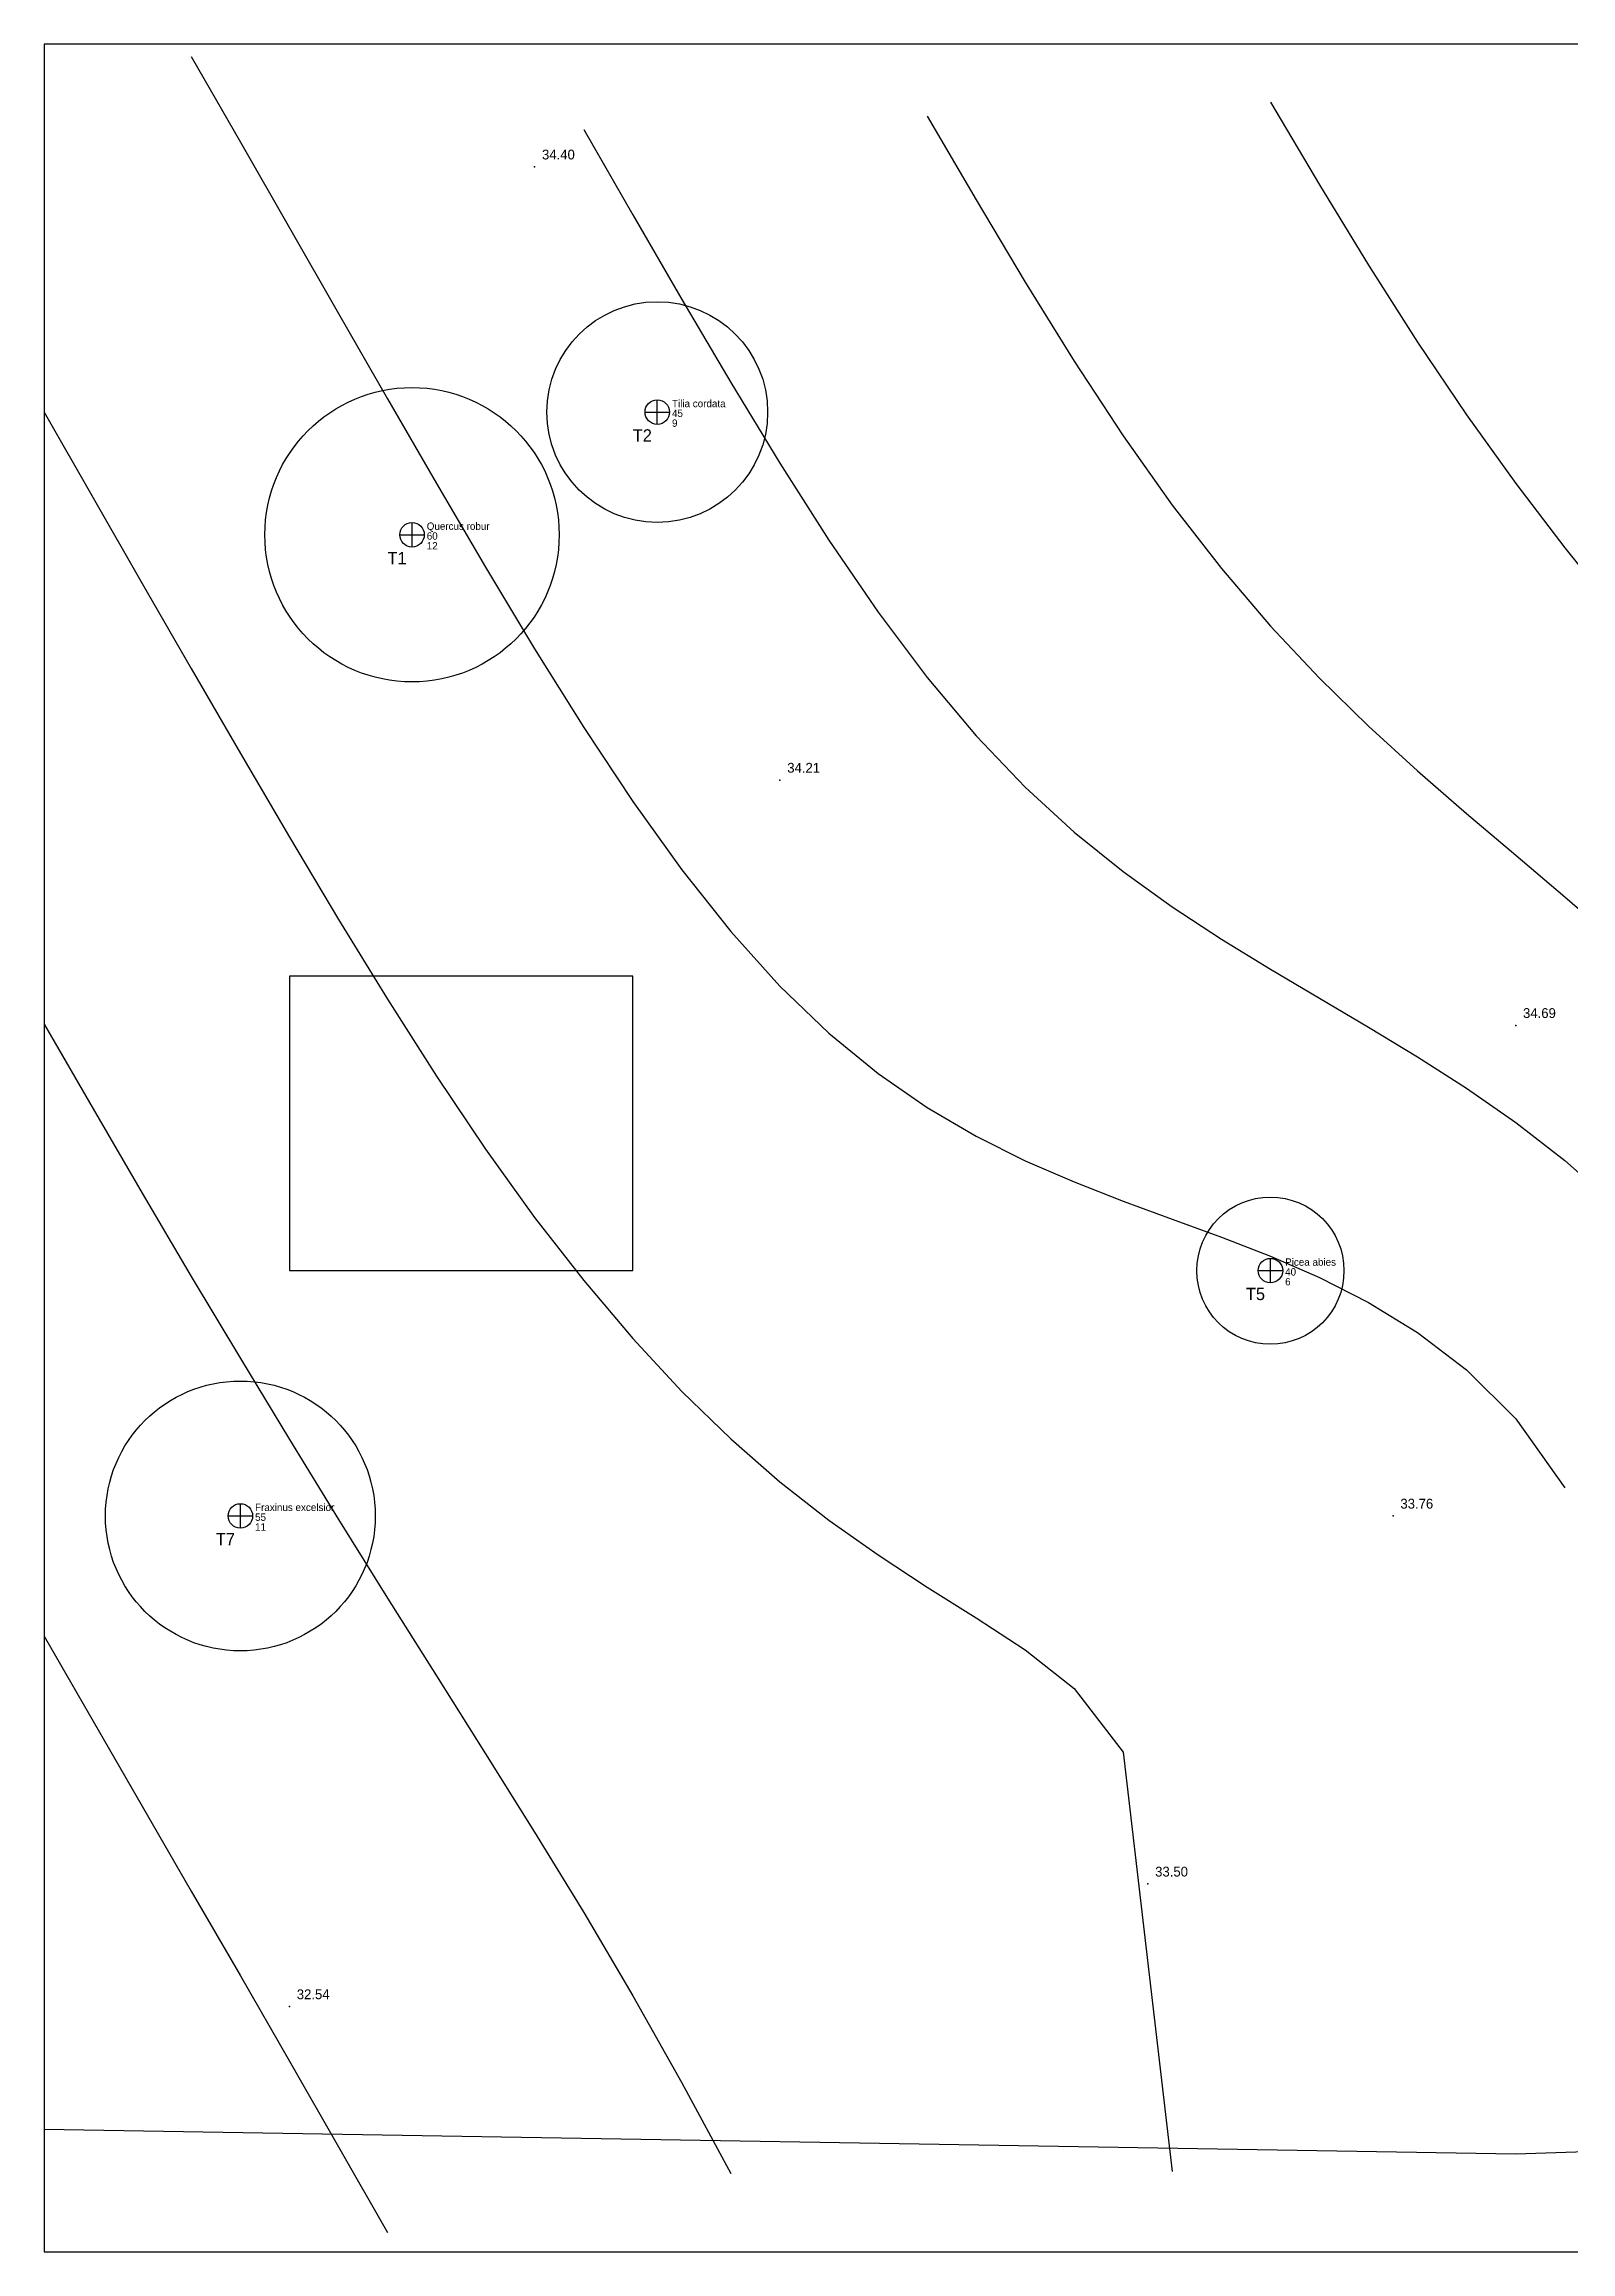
# Model space of a CAD drawing. Header units: metres. Extents: x 542000 to 542120, y 6588000 to 6588090.
# Drawn here: x 542000 to 542062.2, y 6588000 to 6588090 of the extents above; entities that cross this region are included whole.
import ezdxf

# ---------------------------------------------------------------- set-up
doc = ezdxf.new("R2010")
doc.units = ezdxf.units.M
for name, color, linetype in [('BREAKLINES', 6, 'Continuous'), ('BUILDING', 5, 'Continuous'), ('CONTOURS_MAJOR', 3, 'Continuous'), ('CONTOURS_MINOR', 8, 'Continuous'), ('ROAD_EDGE', 9, 'Continuous'), ('SITE_BOUNDARY', 1, 'Continuous'), ('SPOT_LEVELS', 2, 'Continuous'), ('TREE_TEXT', 7, 'Continuous'), ('TREES', 82, 'Continuous')]:
    doc.layers.add(name, color=color, linetype=linetype)

# ---------------------------------------------------------------- blocks, each defined once
blk = doc.blocks.new('TREE_SYM')
for p, q in [((-0.5, 0), (0.5, 0)), ((0, -0.5), (0, 0.5))]:
    blk.add_line(p, q)
blk.add_circle((0, 0), 0.5)
for tag, p in [('SPECIES', (0.6, 0.2)), ('DBH', (0.6, -0.2)), ('CROWN', (0.6, -0.6))]:
    blk.add_attdef(tag, p, '', height=0.3)

msp = doc.modelspace()

# ---------------------------------------------------------------- linework, layer by layer
at = {"layer": 'BREAKLINES'}
msp.add_polyline3d([(542000, 6588005, 32.099), (542060, 6588004, 33.921), (542120, 6588006, 36.319)], dxfattribs=at)
at = {"layer": 'BUILDING'}
msp.add_lwpolyline([(542010, 6588040), (542024, 6588040), (542024, 6588052), (542010, 6588052)], close=True, dxfattribs=at)
at = {"layer": 'CONTOURS_MAJOR'}
for points in [[(542006, 6588089.501, 34), (542008, 6588086.002, 34), (542010, 6588082.506, 34), (542012, 6588079.016, 34), (542014, 6588075.537, 34), (542016, 6588072.083, 34), (542018, 6588068.675, 34), (542020, 6588065.346, 34), (542022, 6588062.144, 34), (542024, 6588059.122, 34), (542026, 6588056.334, 34), (542028, 6588053.82, 34), (542030, 6588051.601, 34), (542032, 6588049.679, 34), (542034, 6588048.038, 34), (542036, 6588046.649, 34), (542038, 6588045.477, 34), (542040, 6588044.48, 34), (542042, 6588043.615, 34), (542044, 6588042.837, 34), (542046, 6588042.103, 34), (542048, 6588041.368, 34), (542050, 6588040.588, 34), (542052, 6588039.717, 34), (542054, 6588038.703, 34), (542056, 6588037.48, 34), (542058, 6588035.954, 34), (542060, 6588033.965, 34), (542062, 6588031.147, 34)], [(542036, 6588087.067, 35), (542038, 6588083.647, 35), (542040, 6588080.303, 35), (542042, 6588077.08, 35), (542044, 6588074.031, 35), (542046, 6588071.203, 35), (542048, 6588068.62, 35), (542050, 6588066.277, 35), (542052, 6588064.148, 35), (542054, 6588062.195, 35), (542056, 6588060.371, 35), (542058, 6588058.633, 35), (542060, 6588056.936, 35), (542062, 6588055.241, 35), (542064, 6588053.507, 35)], [(542000, 6588050.051, 33), (542002, 6588046.593, 33), (542004, 6588043.161, 33), (542006, 6588039.764, 33), (542008, 6588036.412, 33), (542010, 6588033.11, 33), (542012, 6588029.86, 33), (542014, 6588026.654, 33), (542016, 6588023.479, 33), (542018, 6588020.308, 33), (542020, 6588017.107, 33), (542022, 6588013.832, 33), (542024, 6588010.438, 33), (542026, 6588006.892, 33), (542028, 6588003.191, 33)]]:
    msp.add_polyline3d(points, dxfattribs=at)
at = {"layer": 'CONTOURS_MINOR'}
for points in [[(542050, 6588087.633, 35.5), (542052, 6588084.266, 35.5), (542054, 6588080.994, 35.5), (542056, 6588077.857, 35.5), (542058, 6588074.884, 35.5), (542060, 6588072.089, 35.5), (542062, 6588069.464, 35.5), (542064, 6588066.985, 35.5)], [(542022, 6588086.518, 34.5), (542024, 6588083.042, 34.5), (542026, 6588079.597, 34.5), (542028, 6588076.207, 34.5), (542030, 6588072.915, 34.5), (542032, 6588069.775, 34.5), (542034, 6588066.849, 34.5), (542036, 6588064.184, 34.5), (542038, 6588061.807, 34.5), (542040, 6588059.714, 34.5), (542042, 6588057.881, 34.5), (542044, 6588056.267, 34.5), (542046, 6588054.828, 34.5), (542048, 6588053.517, 34.5), (542050, 6588052.291, 34.5), (542052, 6588051.109, 34.5), (542054, 6588049.93, 34.5), (542056, 6588048.719, 34.5), (542058, 6588047.437, 34.5), (542060, 6588046.045, 34.5), (542062, 6588044.495, 34.5), (542064, 6588042.73, 34.5)], [(542000, 6588075.003, 33.5), (542002, 6588071.508, 33.5), (542004, 6588068.019, 33.5), (542006, 6588064.542, 33.5), (542008, 6588061.088, 33.5), (542010, 6588057.673, 33.5), (542012, 6588054.321, 33.5), (542014, 6588051.062, 33.5), (542016, 6588047.929, 33.5), (542018, 6588044.957, 33.5), (542020, 6588042.171, 33.5), (542022, 6588039.592, 33.5), (542024, 6588037.228, 33.5), (542026, 6588035.08, 33.5), (542028, 6588033.14, 33.5), (542030, 6588031.396, 33.5), (542032, 6588029.828, 33.5), (542034, 6588028.41, 33.5), (542036, 6588027.103, 33.5), (542038, 6588025.848, 33.5), (542040, 6588024.542, 33.5), (542042, 6588022.964, 33.5), (542044, 6588020.364, 33.5), (542046, 6588003.272, 33.5)], [(542000, 6588025.095, 32.5), (542002, 6588021.631, 32.5), (542004, 6588018.17, 32.5), (542006, 6588014.71, 32.5), (542008, 6588011.246, 32.5), (542010, 6588007.772, 32.5), (542012, 6588004.286, 32.5), (542014, 6588000.784, 32.5)]]:
    msp.add_polyline3d(points, dxfattribs=at)
at = {"layer": 'ROAD_EDGE'}
msp.add_lwpolyline([(542000, 6588005), (542060, 6588004), (542120, 6588006)], dxfattribs=at)
at = {"layer": 'SITE_BOUNDARY'}
msp.add_lwpolyline([(542000, 6588000), (542120, 6588000), (542120, 6588070), (542100, 6588090), (542000, 6588090)], close=True, dxfattribs=at)
at = {"layer": 'SPOT_LEVELS'}
for p in [(542020, 6588085, 34.4), (542030, 6588060, 34.21), (542060, 6588050, 34.689), (542055, 6588030, 33.758), (542045, 6588015, 33.497), (542010, 6588010, 32.544)]:
    msp.add_point(p, dxfattribs=at)
at = {"layer": 'TREES'}
for centre, radius in [((542025, 6588075), 4.5), ((542015, 6588070), 6), ((542050, 6588040), 3), ((542008, 6588030), 5.5)]:
    msp.add_circle(centre, radius, dxfattribs=at)

# ---------------------------------------------------------------- block references
for p, values in [((542025, 6588075, 34.371), {'SPECIES': 'Tilia cordata', 'DBH': '45', 'CROWN': '9'}), ((542015, 6588070, 33.923), {'SPECIES': 'Quercus robur', 'DBH': '60', 'CROWN': '12'}), ((542050, 6588040, 33.977), {'SPECIES': 'Picea abies', 'DBH': '40', 'CROWN': '6'}), ((542008, 6588030, 32.871), {'SPECIES': 'Fraxinus excelsior', 'DBH': '55', 'CROWN': '11'})]:
    msp.add_blockref('TREE_SYM', p, dxfattribs=at).add_auto_attribs(values)

# ---------------------------------------------------------------- texts
at = {"layer": 'SPOT_LEVELS'}
for s, p in [('34.40', (542020.3, 6588085.3)), ('34.21', (542030.3, 6588060.3)), ('34.69', (542060.3, 6588050.3)), ('33.76', (542055.3, 6588030.3)), ('33.50', (542045.3, 6588015.3)), ('32.54', (542010.3, 6588010.3))]:
    msp.add_text(s, height=0.4, dxfattribs=at).set_placement(p)
at = {"layer": 'TREE_TEXT'}
for s, p in [('T2', (542024, 6588073.8)), ('T1', (542014, 6588068.8)), ('T5', (542049, 6588038.8)), ('T7', (542007, 6588028.8))]:
    msp.add_text(s, height=0.5, dxfattribs=at).set_placement(p)

doc.saveas('drawing.dxf')
